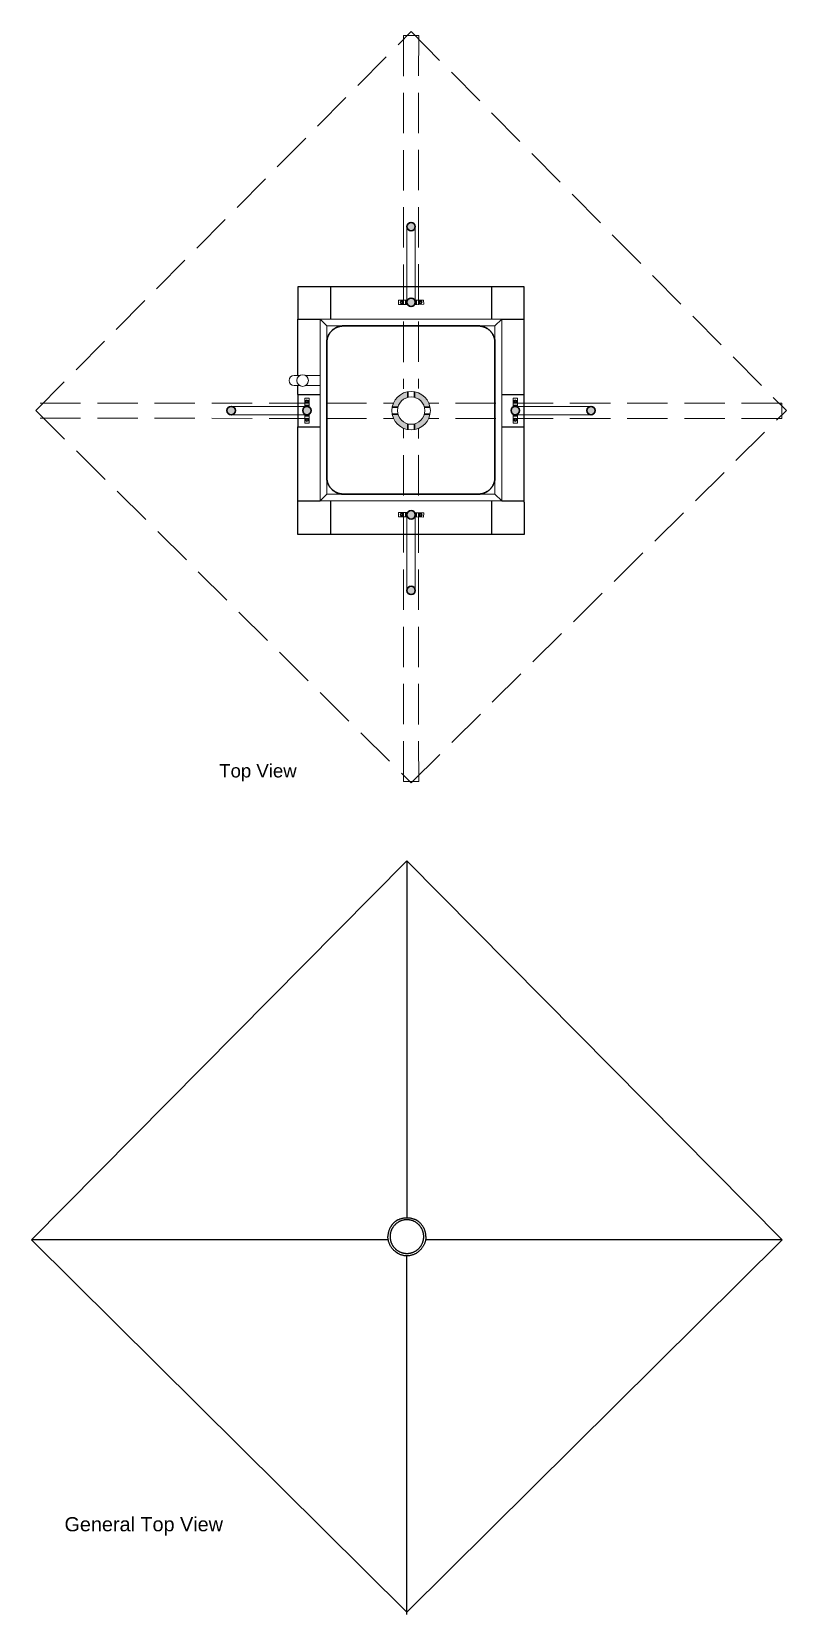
# Model space of a CAD drawing. Header units: millimetres. Extents: x 3.1 to 23.9, y 2.6 to 13.
# Drawn here: x 3.12 to 7.61, y 3.55 to 12.96 of the extents above; entities that cross this region are included whole.
import ezdxf

# ---------------------------------------------------------------- set-up
doc = ezdxf.new("R2010")
doc.units = ezdxf.units.MM
doc.linetypes.add('ACAD_ISO02W100', pattern=[15, 12, -3])
doc.linetypes.add('Hidden', pattern=[4, 2, -2])
doc.layers.get('0').update_dxf_attribs({"lineweight": 20})
for name, color, linetype, lineweight in [('0.2', 6, 'Continuous', 15), ('0.3', 4, 'Continuous', 20), ('0.6', 1, 'Continuous', 30)]:
    doc.layers.add(name, color=color, linetype=linetype, lineweight=lineweight)
doc.layers.add('Make2D$Hidden$Curves', color=3, linetype='Hidden')

msp = doc.modelspace()

# ---------------------------------------------------------------- hatches: boundary and pattern name
at = {"layer": '0.6'}
h = msp.add_hatch(color=256, dxfattribs=at)
h.dxf.hatch_style = 1
h.paths.add_polyline_path([(5.4026, 11.7987), (5.4026, 11.8, 0.98696), (5.3526, 11.7994, 0.986977)])
h.paths.add_polyline_path([(5.4026, 11.3497, 1), (5.3526, 11.3497, 1)])
h = msp.add_hatch(color=256, dxfattribs=at)
h.dxf.hatch_style = 1
h.paths.add_polyline_path([(4.7835, 10.7057), (4.7335, 10.7057, -1)])
h.paths.add_polyline_path([(4.7335, 10.7057), (4.7835, 10.7057, -1)])
h.paths.add_polyline_path([(4.3335, 10.7057), (4.2835, 10.7057, -1)])
h.paths.add_polyline_path([(4.2835, 10.7057), (4.3335, 10.7057, -1)])
h = msp.add_hatch(color=256, dxfattribs=at)
h.dxf.hatch_style = 1
h.paths.add_polyline_path([(5.3578, 10.8183, 0.084423), (5.3216, 10.8054), (5.3195, 10.8041, 0.21922), (5.2651, 10.7254), (5.2991, 10.7254, -0.275691), (5.3578, 10.7843)])
h.paths.add_polyline_path([(5.3978, 10.8183), (5.3978, 10.7843, -0.275691), (5.4564, 10.7254), (5.4904, 10.7254, 0.315371)])
h.paths.add_polyline_path([(5.4903, 10.6854), (5.4562, 10.6854, -0.273624), (5.3978, 10.6272), (5.3978, 10.5931, 0.313898)])
h.paths.add_polyline_path([(5.2993, 10.6854), (5.2652, 10.6854, 0.194312), (5.3109, 10.6129), (5.3308, 10.6014, 0.061764), (5.3578, 10.5931), (5.3578, 10.6272, -0.273624)])
h = msp.add_hatch(color=256, dxfattribs=at)
h.dxf.hatch_style = 1
h.paths.add_polyline_path([(5.972, 10.7057), (6.022, 10.7057, 1)])
h.paths.add_polyline_path([(6.022, 10.7057), (5.972, 10.7057, 1)])
h.paths.add_polyline_path([(6.422, 10.7057), (6.472, 10.7057, 1)])
h.paths.add_polyline_path([(6.472, 10.7057), (6.422, 10.7057, 1)])
h = msp.add_hatch(color=256, dxfattribs=at)
h.dxf.hatch_style = 1
h.paths.add_polyline_path([(5.4026, 9.6362), (5.4026, 9.6375, 0.986977), (5.3526, 9.6368, 0.98696)])
h.paths.add_polyline_path([(5.3526, 10.0864, 1), (5.4026, 10.0864, 1)])

# ---------------------------------------------------------------- linework, layer by layer
at = {"extrusion": (1, 0, 0)}
msp.add_lwpolyline([(10.7304, 1.2747), (10.7304, 1.3547)], dxfattribs=at)
at = {"extrusion": (0.999967, 0.000114202, 0.008117)}
msp.add_lwpolyline([(10.5966, 1.8572), (10.5962, 1.8257)], dxfattribs=at)
at = {"layer": '0.2', "linetype": 'ACAD_ISO02W100', "ltscale": 0.02}
for p, q in [((3.1472, 10.7057, 1.1783), (5.3778, 12.9585, 1.1783)), ((5.3328, 12.9347, 1.1783), (5.3327, 10.8356, 1.1783)), ((5.3778, 12.9585, 1.1783), (7.6083, 10.7057, 1.1783)), ((5.4228, 12.9354, 1.1783), (5.4227, 10.8364, 1.1783)), ((3.1732, 10.75, 1.1783), (5.2722, 10.7499, 1.1783)), ((7.5823, 10.7499, 1.1783), (5.4833, 10.7499, 1.1783)), ((3.1472, 10.7057, 1.1783), (5.3778, 8.4933, 1.1783)), ((3.1732, 10.66, 1.1783), (5.2722, 10.6599, 1.1783)), ((5.3778, 8.4933, 1.1783), (7.6083, 10.7057, 1.1783)), ((7.5823, 10.6599, 1.1783), (5.4833, 10.6599, 1.1783)), ((5.3328, 8.5015, 1.1783), (5.3327, 10.6006, 1.1783)), ((5.4228, 8.5008, 1.1783), (5.4227, 10.5998, 1.1783))]:
    msp.add_line(p, q, dxfattribs=at)
at = {"layer": '0.2'}
for p, q in [((5.3328, 12.9347, 1.1783), (5.4228, 12.9354, 1.1783)), ((5.3025, 11.3616, 1.1783), (5.3425, 11.362, 1.1783)), ((5.3025, 11.3616, 1.1783), (5.3027, 11.3366, 1.1783)), ((5.3027, 11.3366, 1.1783), (5.3427, 11.337, 1.1783)), ((5.3125, 11.3492, 1.1783), (5.3175, 11.3579, 1.1783)), ((5.3176, 11.3406, 1.1783), (5.3125, 11.3492, 1.1783)), ((5.3175, 11.3579, 1.1783), (5.3275, 11.358, 1.1783)), ((5.3276, 11.3407, 1.1783), (5.3176, 11.3406, 1.1783)), ((5.3275, 11.358, 1.1783), (5.3325, 11.3494, 1.1783)), ((5.3325, 11.3494, 1.1783), (5.3276, 11.3407, 1.1783)), ((5.35, 11.362, 1.1783), (5.3425, 11.362, 1.1783)), ((5.3502, 11.337, 1.1783), (5.3427, 11.337, 1.1783)), ((5.3501, 11.3582, 1.1783), (5.3451, 11.3581, 1.1783)), ((5.3451, 11.3581, 1.1783), (5.3452, 11.3495, 1.1783)), ((5.3451, 11.3545, 1.1783), (5.3531, 11.3545, 1.1783)), ((5.3502, 11.3495, 1.1783), (5.3452, 11.3495, 1.1783)), ((5.3452, 11.3495, 1.1783), (5.3453, 11.3408, 1.1783)), ((5.3531, 11.3445, 1.1783), (5.3452, 11.3445, 1.1783)), ((5.3502, 11.3409, 1.1783), (5.3453, 11.3408, 1.1783)), ((5.35, 11.362, 1.1783), (5.3502, 11.337, 1.1783)), ((5.35, 11.362, 1.1783), (5.3525, 11.362, 1.1783)), ((5.3527, 11.337, 1.1783), (5.3502, 11.337, 1.1783)), ((5.3525, 11.362, 1.1783), (5.3527, 11.337, 1.1783)), ((5.41, 11.355, 1.1783), (5.4021, 11.3549, 1.1783)), ((5.4021, 11.3449, 1.1783), (5.4101, 11.345, 1.1783)), ((5.405, 11.3625, 1.1783), (5.4025, 11.3624, 1.1783)), ((5.4025, 11.3624, 1.1783), (5.4027, 11.3374, 1.1783)), ((5.4027, 11.3374, 1.1783), (5.4052, 11.3375, 1.1783)), ((5.405, 11.3625, 1.1783), (5.4052, 11.3375, 1.1783)), ((5.405, 11.3625, 1.1783), (5.4125, 11.3625, 1.1783)), ((5.405, 11.3586, 1.1783), (5.4099, 11.3587, 1.1783)), ((5.405, 11.35, 1.1783), (5.41, 11.35, 1.1783)), ((5.4051, 11.3413, 1.1783), (5.4101, 11.3413, 1.1783)), ((5.4052, 11.3375, 1.1783), (5.4127, 11.3375, 1.1783)), ((5.4099, 11.3587, 1.1783), (5.41, 11.35, 1.1783)), ((5.41, 11.35, 1.1783), (5.4101, 11.3413, 1.1783)), ((5.4525, 11.3629, 1.1783), (5.4125, 11.3625, 1.1783)), ((5.4527, 11.3379, 1.1783), (5.4127, 11.3375, 1.1783)), ((5.4276, 11.3588, 1.1783), (5.4227, 11.3501, 1.1783)), ((5.4227, 11.3501, 1.1783), (5.4277, 11.3415, 1.1783)), ((5.4376, 11.3589, 1.1783), (5.4276, 11.3588, 1.1783)), ((5.4277, 11.3415, 1.1783), (5.4377, 11.3416, 1.1783)), ((5.4427, 11.3503, 1.1783), (5.4376, 11.3589, 1.1783)), ((5.4377, 11.3416, 1.1783), (5.4427, 11.3503, 1.1783)), ((5.4525, 11.3629, 1.1783), (5.4527, 11.3379, 1.1783)), ((4.746, 10.7807, 1.1783), (4.746, 10.7407, 1.1783)), ((4.746, 10.7807, 1.1783), (4.771, 10.7807, 1.1783)), ((4.746, 10.7332, 1.1783), (4.746, 10.7407, 1.1783)), ((4.746, 10.7332, 1.1783), (4.771, 10.7332, 1.1783)), ((4.746, 10.7332, 1.1783), (4.746, 10.7307, 1.1783)), ((4.746, 10.7307, 1.1783), (4.771, 10.7307, 1.1783)), ((4.7585, 10.7708, 1.1783), (4.7498, 10.7658, 1.1783)), ((4.7498, 10.7658, 1.1783), (4.7498, 10.7558, 1.1783)), ((4.7498, 10.7558, 1.1783), (4.7585, 10.7508, 1.1783)), ((4.7498, 10.7332, 1.1783), (4.7498, 10.7381, 1.1783)), ((4.7498, 10.7381, 1.1783), (4.7585, 10.7381, 1.1783)), ((4.7535, 10.7381, 1.1783), (4.7535, 10.7302, 1.1783)), ((4.7671, 10.7658, 1.1783), (4.7585, 10.7708, 1.1783)), ((4.7585, 10.7508, 1.1783), (4.7671, 10.7558, 1.1783)), ((4.7585, 10.7332, 1.1783), (4.7585, 10.7381, 1.1783)), ((4.7585, 10.7381, 1.1783), (4.7671, 10.7381, 1.1783)), ((4.7635, 10.7302, 1.1783), (4.7635, 10.7381, 1.1783)), ((4.7671, 10.7558, 1.1783), (4.7671, 10.7658, 1.1783)), ((4.7671, 10.7332, 1.1783), (4.7671, 10.7381, 1.1783)), ((4.771, 10.7807, 1.1783), (4.771, 10.7407, 1.1783)), ((4.771, 10.7332, 1.1783), (4.771, 10.7407, 1.1783)), ((4.771, 10.7307, 1.1783), (4.771, 10.7332, 1.1783)), ((5.9845, 10.7807, 1.1783), (5.9845, 10.7407, 1.1783)), ((6.0095, 10.7807, 1.1783), (5.9845, 10.7807, 1.1783)), ((5.9845, 10.7332, 1.1783), (5.9845, 10.7407, 1.1783)), ((6.0095, 10.7332, 1.1783), (5.9845, 10.7332, 1.1783)), ((5.9845, 10.7307, 1.1783), (5.9845, 10.7332, 1.1783)), ((6.0095, 10.7307, 1.1783), (5.9845, 10.7307, 1.1783)), ((5.9884, 10.7658, 1.1783), (5.997, 10.7708, 1.1783)), ((5.9884, 10.7558, 1.1783), (5.9884, 10.7658, 1.1783)), ((5.997, 10.7508, 1.1783), (5.9884, 10.7558, 1.1783)), ((5.9884, 10.7332, 1.1783), (5.9884, 10.7381, 1.1783)), ((5.997, 10.7381, 1.1783), (5.9884, 10.7381, 1.1783)), ((5.992, 10.7302, 1.1783), (5.992, 10.7381, 1.1783)), ((5.997, 10.7708, 1.1783), (6.0057, 10.7658, 1.1783)), ((6.0057, 10.7558, 1.1783), (5.997, 10.7508, 1.1783)), ((5.997, 10.7332, 1.1783), (5.997, 10.7381, 1.1783)), ((6.0057, 10.7381, 1.1783), (5.997, 10.7381, 1.1783)), ((6.002, 10.7381, 1.1783), (6.002, 10.7302, 1.1783)), ((6.0057, 10.7658, 1.1783), (6.0057, 10.7558, 1.1783)), ((6.0057, 10.7332, 1.1783), (6.0057, 10.7381, 1.1783)), ((6.0095, 10.7807, 1.1783), (6.0095, 10.7407, 1.1783)), ((6.0095, 10.7332, 1.1783), (6.0095, 10.7407, 1.1783)), ((6.0095, 10.7332, 1.1783), (6.0095, 10.7307, 1.1783)), ((7.5823, 10.7499, 1.1783), (7.5823, 10.6599, 1.1783)), ((4.746, 10.6782, 1.1783), (4.746, 10.6807, 1.1783)), ((4.746, 10.6807, 1.1783), (4.771, 10.6807, 1.1783)), ((4.746, 10.6782, 1.1783), (4.771, 10.6782, 1.1783)), ((4.746, 10.6782, 1.1783), (4.746, 10.6707, 1.1783)), ((4.746, 10.6307, 1.1783), (4.746, 10.6707, 1.1783)), ((4.7498, 10.6783, 1.1783), (4.7498, 10.6733, 1.1783)), ((4.7498, 10.6733, 1.1783), (4.7585, 10.6733, 1.1783)), ((4.7498, 10.6557, 1.1783), (4.7585, 10.6607, 1.1783)), ((4.7498, 10.6457, 1.1783), (4.7498, 10.6557, 1.1783)), ((4.7585, 10.6407, 1.1783), (4.7498, 10.6457, 1.1783)), ((4.7535, 10.6733, 1.1783), (4.7535, 10.6812, 1.1783)), ((4.7585, 10.6783, 1.1783), (4.7585, 10.6733, 1.1783)), ((4.7585, 10.6733, 1.1783), (4.7671, 10.6733, 1.1783)), ((4.7585, 10.6607, 1.1783), (4.7671, 10.6557, 1.1783)), ((4.7671, 10.6457, 1.1783), (4.7585, 10.6407, 1.1783)), ((4.7635, 10.6812, 1.1783), (4.7635, 10.6733, 1.1783)), ((4.7671, 10.6783, 1.1783), (4.7671, 10.6733, 1.1783)), ((4.7671, 10.6557, 1.1783), (4.7671, 10.6457, 1.1783)), ((4.771, 10.6807, 1.1783), (4.771, 10.6782, 1.1783)), ((4.771, 10.6782, 1.1783), (4.771, 10.6707, 1.1783)), ((4.771, 10.6307, 1.1783), (4.771, 10.6707, 1.1783)), ((5.9845, 10.6807, 1.1783), (5.9845, 10.6782, 1.1783)), ((6.0095, 10.6807, 1.1783), (5.9845, 10.6807, 1.1783)), ((6.0095, 10.6782, 1.1783), (5.9845, 10.6782, 1.1783)), ((5.9845, 10.6782, 1.1783), (5.9845, 10.6707, 1.1783)), ((5.9845, 10.6307, 1.1783), (5.9845, 10.6707, 1.1783)), ((5.9884, 10.6783, 1.1783), (5.9884, 10.6733, 1.1783)), ((5.997, 10.6733, 1.1783), (5.9884, 10.6733, 1.1783)), ((5.997, 10.6607, 1.1783), (5.9884, 10.6557, 1.1783)), ((5.9884, 10.6557, 1.1783), (5.9884, 10.6457, 1.1783)), ((5.9884, 10.6457, 1.1783), (5.997, 10.6407, 1.1783)), ((5.992, 10.6812, 1.1783), (5.992, 10.6733, 1.1783)), ((5.997, 10.6783, 1.1783), (5.997, 10.6733, 1.1783)), ((6.0057, 10.6733, 1.1783), (5.997, 10.6733, 1.1783)), ((6.0057, 10.6557, 1.1783), (5.997, 10.6607, 1.1783)), ((5.997, 10.6407, 1.1783), (6.0057, 10.6457, 1.1783)), ((6.002, 10.6733, 1.1783), (6.002, 10.6812, 1.1783)), ((6.0057, 10.6783, 1.1783), (6.0057, 10.6733, 1.1783)), ((6.0057, 10.6457, 1.1783), (6.0057, 10.6557, 1.1783)), ((6.0095, 10.6782, 1.1783), (6.0095, 10.6807, 1.1783)), ((6.0095, 10.6782, 1.1783), (6.0095, 10.6707, 1.1783)), ((6.0095, 10.6307, 1.1783), (6.0095, 10.6707, 1.1783)), ((4.746, 10.6307, 1.1783), (4.771, 10.6307, 1.1783)), ((6.0095, 10.6307, 1.1783), (5.9845, 10.6307, 1.1783)), ((5.3025, 10.0746, 1.1783), (5.3027, 10.0996, 1.1783)), ((5.3025, 10.0746, 1.1783), (5.3425, 10.0742, 1.1783)), ((5.3027, 10.0996, 1.1783), (5.3427, 10.0992, 1.1783)), ((5.3176, 10.0956, 1.1783), (5.3125, 10.087, 1.1783)), ((5.3125, 10.087, 1.1783), (5.3175, 10.0783, 1.1783)), ((5.3175, 10.0783, 1.1783), (5.3275, 10.0782, 1.1783)), ((5.3276, 10.0955, 1.1783), (5.3176, 10.0956, 1.1783)), ((5.3275, 10.0782, 1.1783), (5.3325, 10.0868, 1.1783)), ((5.3325, 10.0868, 1.1783), (5.3276, 10.0955, 1.1783)), ((5.35, 10.0742, 1.1783), (5.3425, 10.0742, 1.1783)), ((5.3502, 10.0992, 1.1783), (5.3427, 10.0992, 1.1783)), ((5.3451, 10.0781, 1.1783), (5.3452, 10.0867, 1.1783)), ((5.3451, 10.0817, 1.1783), (5.3531, 10.0816, 1.1783)), ((5.3501, 10.078, 1.1783), (5.3451, 10.0781, 1.1783)), ((5.3452, 10.0867, 1.1783), (5.3453, 10.0954, 1.1783)), ((5.3531, 10.0917, 1.1783), (5.3452, 10.0917, 1.1783)), ((5.3502, 10.0867, 1.1783), (5.3452, 10.0867, 1.1783)), ((5.3502, 10.0953, 1.1783), (5.3453, 10.0954, 1.1783)), ((5.35, 10.0742, 1.1783), (5.3502, 10.0992, 1.1783)), ((5.35, 10.0742, 1.1783), (5.3525, 10.0742, 1.1783)), ((5.3527, 10.0992, 1.1783), (5.3502, 10.0992, 1.1783)), ((5.3525, 10.0742, 1.1783), (5.3527, 10.0992, 1.1783)), ((5.4021, 10.0913, 1.1783), (5.4101, 10.0912, 1.1783)), ((5.41, 10.0812, 1.1783), (5.4021, 10.0812, 1.1783)), ((5.4025, 10.0737, 1.1783), (5.4027, 10.0987, 1.1783)), ((5.405, 10.0737, 1.1783), (5.4025, 10.0737, 1.1783)), ((5.4027, 10.0987, 1.1783), (5.4052, 10.0987, 1.1783)), ((5.405, 10.0737, 1.1783), (5.4052, 10.0987, 1.1783)), ((5.405, 10.0862, 1.1783), (5.41, 10.0862, 1.1783)), ((5.405, 10.0776, 1.1783), (5.4099, 10.0775, 1.1783)), ((5.405, 10.0737, 1.1783), (5.4125, 10.0737, 1.1783)), ((5.4051, 10.0949, 1.1783), (5.4101, 10.0948, 1.1783)), ((5.4052, 10.0987, 1.1783), (5.4127, 10.0987, 1.1783)), ((5.4099, 10.0775, 1.1783), (5.41, 10.0862, 1.1783)), ((5.41, 10.0862, 1.1783), (5.4101, 10.0948, 1.1783)), ((5.4525, 10.0733, 1.1783), (5.4125, 10.0737, 1.1783)), ((5.4527, 10.0983, 1.1783), (5.4127, 10.0987, 1.1783)), ((5.4227, 10.0861, 1.1783), (5.4277, 10.0947, 1.1783)), ((5.4276, 10.0774, 1.1783), (5.4227, 10.0861, 1.1783)), ((5.4376, 10.0773, 1.1783), (5.4276, 10.0774, 1.1783)), ((5.4277, 10.0947, 1.1783), (5.4377, 10.0946, 1.1783)), ((5.4427, 10.0859, 1.1783), (5.4376, 10.0773, 1.1783)), ((5.4377, 10.0946, 1.1783), (5.4427, 10.0859, 1.1783)), ((5.4525, 10.0733, 1.1783), (5.4527, 10.0983, 1.1783)), ((5.3328, 8.5015, 1.1783), (5.4228, 8.5008, 1.1783))]:
    msp.add_line(p, q, dxfattribs=at)
at = {"layer": '0.2', "extrusion": (7.95454e-09, 1, -6.77715e-05)}
msp.add_lwpolyline([(-5.3201, 1.9786), (-5.32, 2.0003)], dxfattribs=at)
at = {"layer": '0.2', "extrusion": (0.19123, -0.31795, 0.928622)}
msp.add_lwpolyline([(10.0262, 6.6289), (10.0262, 6.6289), (10.0262, 6.6289), (10.0262, 6.6289)], close=True, dxfattribs=at)
at = {"layer": '0.2', "extrusion": (1, -2.25368e-08, -0.000114087)}
msp.add_lwpolyline([(10.6076, 1.9785), (10.6076, 1.8703)], dxfattribs=at)
at = {"layer": '0.2', "extrusion": (1, -2.25288e-08, -0.000114026)}
msp.add_lwpolyline([(10.6076, 1.9785), (10.6076, 1.8703)], dxfattribs=at)
at = {"layer": '0.2', "extrusion": (0, 0, -1)}
for centre in [(-5.3225, 11.3493, -1.1783), (-5.4327, 11.3502, -1.1783), (-4.7585, 10.7608, -1.1783), (-5.997, 10.7608, -1.1783), (-4.7585, 10.6507, -1.1783), (-5.997, 10.6507, -1.1783), (-5.3225, 10.0869, -1.1783), (-5.4327, 10.086, -1.1783)]:
    msp.add_circle(centre, 0.00501, dxfattribs=at)
at = {"layer": '0.3'}
for p, q in [((5.3526, 11.3495, 1.1783), (5.3526, 11.7995, 1.1783)), ((5.4026, 11.3499, 1.1783), (5.4026, 11.8, 1.1783)), ((4.8767, 11.209, 0.3783), (4.8365, 11.2494, 1.1783)), ((4.8767, 11.115, 0.3783), (4.8767, 11.209, 0.3783)), ((4.9675, 11.209, 0.3783), (4.8767, 11.209, 0.3783)), ((5.7855, 11.209, 0.3783), (5.8764, 11.209, 0.3783)), ((5.8764, 11.209, 0.3783), (5.9165, 11.2494, 1.1783)), ((5.8764, 11.115, 0.3783), (5.8764, 11.209, 0.3783)), ((4.6827, 10.9147, 1.1783), (4.6862, 10.9147, 1.1783)), ((4.6862, 10.9147, 1.1783), (4.7039, 10.9147, 1.1783)), ((4.7039, 10.9147, 1.1783), (4.7157, 10.9147, 1.1783)), ((4.7502, 10.9147, 1.1783), (4.8365, 10.9147, 1.1783)), ((4.6862, 10.8547, 1.1783), (4.6825, 10.8547, 1.1783)), ((4.7039, 10.8547, 1.1783), (4.6862, 10.8547, 1.1783)), ((4.7157, 10.8547, 1.1783), (4.7039, 10.8547, 1.1783)), ((4.8365, 10.8547, 1.1783), (4.7502, 10.8547, 1.1783)), ((4.7585, 10.7307, 1.1783), (4.3085, 10.7307, 1.1783)), ((5.997, 10.7307, 1.1783), (6.447, 10.7307, 1.1783)), ((4.7585, 10.6807, 1.1783), (4.3085, 10.6807, 1.1783)), ((5.997, 10.6807, 1.1783), (6.447, 10.6807, 1.1783)), ((4.8767, 10.3038, 0.3783), (4.8767, 10.2098, 0.3783)), ((5.8764, 10.3038, 0.3783), (5.8764, 10.2098, 0.3783)), ((4.8767, 10.2098, 0.3783), (4.8365, 10.1694, 1.1783)), ((4.8365, 10.1694, 1.1783), (5.9165, 10.1694, 1.1783)), ((4.9675, 10.2098, 0.3783), (4.8767, 10.2098, 0.3783)), ((5.7855, 10.2098, 0.3783), (5.8764, 10.2098, 0.3783)), ((5.8764, 10.2098, 0.3783), (5.9165, 10.1694, 1.1783)), ((5.3526, 10.0867, 1.1783), (5.3526, 9.6367, 1.1783)), ((5.4026, 10.0862, 1.1783), (5.4026, 9.6362, 1.1783))]:
    msp.add_line(p, q, dxfattribs=at)
at = {"layer": '0.3', "lineweight": -3}
for p, q in [((3.1224, 5.7761, 1.1783), (5.3529, 8.0289, 1.1783)), ((5.3529, 8.0289, 1.1783), (7.5834, 5.7761, 1.1783)), ((5.3529, 8.0289, 1.1783), (5.3529, 5.9082, 1.1783)), ((3.1224, 5.7761, 1.1783), (5.3529, 3.5637, 1.1783)), ((5.242, 5.7761, 1.1783), (3.1224, 5.7761, 1.1783)), ((5.255, 5.7761, 1.1783), (5.255, 5.7761, 1.1783)), ((5.3529, 3.5637, 1.1783), (7.5834, 5.7761, 1.1783)), ((5.451, 5.7761, 1.1783), (5.4508, 5.7761, 1.1783)), ((7.5834, 5.7761, 1.1783), (5.4639, 5.7761, 1.1783)), ((5.3512, 5.683, 1.1783), (5.3512, 3.5504, 1.1783))]:
    msp.add_line(p, q, dxfattribs=at)
at = {"layer": '0.3'}
for points in [[(5.9165, 11.2494), (4.8365, 11.2494)], [(4.8365, 11.2494), (4.8365, 10.1694)], [(5.9165, 10.1694), (5.9165, 11.2494)]]:
    msp.add_lwpolyline(points, dxfattribs=at)
at = {"layer": '0.3', "lineweight": -3}
for points in [[(5.3017, 5.8966), (5.2999, 5.8957), (5.2982, 5.8947), (5.2965, 5.8937), (5.2947, 5.8927), (5.2931, 5.8917), (5.2914, 5.8906), (5.2897, 5.8895), (5.2881, 5.8884), (5.2864, 5.8872), (5.2848, 5.886), (5.2832, 5.8848), (5.2817, 5.8835), (5.2801, 5.8822), (5.2786, 5.8809), (5.2771, 5.8796), (5.2756, 5.8782), (5.2741, 5.8768), (5.2727, 5.8754), (5.2713, 5.874), (5.2699, 5.8725), (5.2686, 5.871), (5.2672, 5.8695), (5.2659, 5.8679), (5.2647, 5.8664), (5.2634, 5.8648), (5.2622, 5.8632), (5.261, 5.8616), (5.2599, 5.8599), (5.2588, 5.8583), (5.2577, 5.8566), (5.2566, 5.8549), (5.2556, 5.8532), (5.2546, 5.8515), (5.2536, 5.8498), (5.2518, 5.8463), (5.2501, 5.8427), (5.2486, 5.8391), (5.2472, 5.8355), (5.2459, 5.8319), (5.2447, 5.8283), (5.2437, 5.8247), (5.2428, 5.821), (5.2421, 5.8174), (5.2414, 5.8138), (5.2409, 5.8102), (5.2405, 5.8066), (5.2402, 5.8031), (5.2401, 5.7996), (5.24, 5.7961)], [(5.3016, 5.8967), (5.3048, 5.8981), (5.3081, 5.8995), (5.3113, 5.9008), (5.3146, 5.902), (5.318, 5.903), (5.3213, 5.904), (5.3247, 5.9049), (5.3281, 5.9057), (5.3315, 5.9063), (5.335, 5.9069), (5.3384, 5.9074), (5.3419, 5.9077), (5.3454, 5.908), (5.3488, 5.9082), (5.3523, 5.9082), (5.3558, 5.9082), (5.3593, 5.9081), (5.3627, 5.9078), (5.3662, 5.9075), (5.3697, 5.9071), (5.3731, 5.9065), (5.3765, 5.9059), (5.3799, 5.9051), (5.3833, 5.9043), (5.3867, 5.9034), (5.39, 5.9023), (5.3933, 5.9012), (5.3966, 5.9), (5.3999, 5.8986), (5.4031, 5.8972), (5.4063, 5.8956), (5.4094, 5.894)], [(5.4532, 5.8465), (5.4513, 5.8501), (5.4493, 5.8536), (5.4472, 5.857), (5.4449, 5.8604), (5.4426, 5.8637), (5.4401, 5.8669), (5.4375, 5.87), (5.4348, 5.8731), (5.432, 5.876), (5.4291, 5.8789), (5.4261, 5.8817), (5.423, 5.8843), (5.4214, 5.8856), (5.4198, 5.8869), (5.4181, 5.8881), (5.4165, 5.8893), (5.4148, 5.8905), (5.4131, 5.8916), (5.4114, 5.8928), (5.4096, 5.8939)], [(5.4659, 5.7959), (5.4658, 5.799), (5.4657, 5.8022), (5.4655, 5.8053), (5.4652, 5.8085), (5.4648, 5.8117), (5.4643, 5.8149), (5.4637, 5.8182), (5.463, 5.8214), (5.4622, 5.8247), (5.4613, 5.8279), (5.4602, 5.8312), (5.4591, 5.8344), (5.4579, 5.8377), (5.4566, 5.8409), (5.4551, 5.844), (5.4536, 5.8472)], [(5.2965, 5.6981), (5.287, 5.7042), (5.2841, 5.7065), (5.2813, 5.7089), (5.2785, 5.7113), (5.2758, 5.7138), (5.2732, 5.7164), (5.2707, 5.7191), (5.2683, 5.7219), (5.266, 5.7247), (5.2637, 5.7276), (5.2616, 5.7305), (5.2595, 5.7336), (5.2576, 5.7366), (5.2557, 5.7398), (5.2539, 5.743), (5.2522, 5.7462), (5.2506, 5.7495), (5.2492, 5.7529), (5.2478, 5.7563), (5.2465, 5.7597), (5.2453, 5.7632), (5.2443, 5.7667), (5.2433, 5.7702), (5.2425, 5.7738), (5.2417, 5.7774), (5.2411, 5.781), (5.2406, 5.7847), (5.2402, 5.7884), (5.24, 5.7921), (5.2398, 5.7958)], [(5.4661, 5.7958), (5.466, 5.7921), (5.4657, 5.7884), (5.4653, 5.7847), (5.4648, 5.781), (5.4642, 5.7774), (5.4634, 5.7738), (5.4626, 5.7702), (5.4616, 5.7667), (5.4606, 5.7632), (5.4594, 5.7597), (5.4581, 5.7562), (5.4567, 5.7529), (5.4552, 5.7495), (5.4537, 5.7462), (5.452, 5.743), (5.4502, 5.7398), (5.4483, 5.7366), (5.4464, 5.7336), (5.4443, 5.7305), (5.4421, 5.7276), (5.4399, 5.7247), (5.4375, 5.7219), (5.4351, 5.7191), (5.4326, 5.7165), (5.43, 5.7139), (5.4273, 5.7113), (5.4246, 5.7089), (5.4217, 5.7065), (5.4188, 5.7043), (5.4158, 5.7021), (5.4128, 5.7), (5.4096, 5.698)], [(5.2965, 5.6981), (5.2975, 5.6975), (5.2992, 5.6966), (5.301, 5.6957), (5.3027, 5.6948), (5.3063, 5.6931), (5.3098, 5.6915), (5.3134, 5.6901), (5.3171, 5.6888), (5.3207, 5.6877), (5.3243, 5.6867), (5.328, 5.6858), (5.3316, 5.685), (5.3352, 5.6844), (5.3388, 5.6839), (5.3424, 5.6835), (5.346, 5.6832), (5.3495, 5.683), (5.3529, 5.683), (5.3564, 5.683), (5.3599, 5.6832), (5.3634, 5.6835), (5.3669, 5.6839), (5.3705, 5.6844), (5.3741, 5.685), (5.3777, 5.6857), (5.3813, 5.6866), (5.3849, 5.6876), (5.3885, 5.6887), (5.3921, 5.69), (5.3956, 5.6914), (5.3992, 5.6929), (5.4027, 5.6945), (5.4062, 5.6963), (5.4096, 5.6982)]]:
    msp.add_lwpolyline(points, dxfattribs=at)
msp.add_lwpolyline([(5.453, 5.7959), (5.4529, 5.7981), (5.4529, 5.8004), (5.4527, 5.8026), (5.4526, 5.8049), (5.4523, 5.8072), (5.452, 5.8095), (5.4517, 5.8118), (5.4513, 5.8141), (5.4508, 5.8164), (5.4503, 5.8188), (5.4497, 5.8211), (5.4491, 5.8234), (5.4484, 5.8258), (5.4476, 5.8281), (5.4468, 5.8304), (5.4459, 5.8327), (5.445, 5.835), (5.444, 5.8373), (5.4429, 5.8396), (5.4418, 5.8418), (5.4406, 5.8441), (5.4394, 5.8463), (5.438, 5.8485), (5.4367, 5.8506), (5.4352, 5.8528), (5.4337, 5.8549), (5.4322, 5.8569), (5.4306, 5.8589), (5.4289, 5.8609), (5.4272, 5.8629), (5.4255, 5.8648), (5.4237, 5.8666), (5.4218, 5.8684), (5.4199, 5.8702), (5.418, 5.8719), (5.416, 5.8736), (5.414, 5.8752), (5.4119, 5.8767), (5.4098, 5.8782), (5.4077, 5.8796), (5.4055, 5.881), (5.4033, 5.8823), (5.4011, 5.8836), (5.3989, 5.8847), (5.3966, 5.8859), (5.3944, 5.8869), (5.3921, 5.888), (5.3898, 5.8889), (5.3875, 5.8898), (5.3851, 5.8906), (5.3828, 5.8914), (5.3805, 5.8921), (5.3781, 5.8927), (5.3758, 5.8933), (5.3735, 5.8938), (5.3712, 5.8942), (5.3688, 5.8946), (5.3665, 5.895), (5.3642, 5.8953), (5.362, 5.8955), (5.3597, 5.8957), (5.3574, 5.8958), (5.3552, 5.8959), (5.353, 5.8959), (5.3507, 5.8959), (5.3485, 5.8958), (5.3463, 5.8957), (5.344, 5.8955), (5.3417, 5.8953), (5.3394, 5.895), (5.3371, 5.8946), (5.3348, 5.8942), (5.3324, 5.8938), (5.3301, 5.8933), (5.3278, 5.8927), (5.3255, 5.8921), (5.3231, 5.8914), (5.3208, 5.8906), (5.3185, 5.8898), (5.3162, 5.8889), (5.3139, 5.888), (5.3116, 5.8869), (5.3093, 5.8859), (5.307, 5.8847), (5.3048, 5.8836), (5.3026, 5.8823), (5.3004, 5.881), (5.2982, 5.8796), (5.2961, 5.8782), (5.294, 5.8767), (5.292, 5.8752), (5.2899, 5.8736), (5.288, 5.8719), (5.286, 5.8702), (5.2841, 5.8684), (5.2823, 5.8666), (5.2804, 5.8648), (5.2787, 5.8629), (5.277, 5.8609), (5.2753, 5.8589), (5.2737, 5.8569), (5.2722, 5.8549), (5.2707, 5.8528), (5.2693, 5.8506), (5.2679, 5.8485), (5.2666, 5.8463), (5.2653, 5.8441), (5.2641, 5.8418), (5.263, 5.8396), (5.2619, 5.8373), (5.2609, 5.835), (5.26, 5.8327), (5.2591, 5.8304), (5.2583, 5.8281), (5.2575, 5.8258), (5.2568, 5.8234), (5.2562, 5.8211), (5.2556, 5.8188), (5.2551, 5.8164), (5.2546, 5.8141), (5.2542, 5.8118), (5.2539, 5.8095), (5.2536, 5.8072), (5.2534, 5.8049), (5.2532, 5.8026), (5.2531, 5.8004), (5.253, 5.7981), (5.253, 5.7959), (5.253, 5.7937), (5.2531, 5.7915), (5.2532, 5.7892), (5.2534, 5.7869), (5.2536, 5.7846), (5.2539, 5.7823), (5.2542, 5.78), (5.2546, 5.7777), (5.2551, 5.7754), (5.2556, 5.7731), (5.2562, 5.7707), (5.2568, 5.7684), (5.2575, 5.7661), (5.2583, 5.7637), (5.2591, 5.7614), (5.26, 5.7591), (5.2609, 5.7568), (5.2619, 5.7545), (5.263, 5.7522), (5.2641, 5.75), (5.2653, 5.7478), (5.2666, 5.7455), (5.2679, 5.7434), (5.2693, 5.7412), (5.2707, 5.7391), (5.2722, 5.737), (5.2737, 5.7349), (5.2753, 5.7329), (5.277, 5.7309), (5.2787, 5.729), (5.2804, 5.7271), (5.2823, 5.7252), (5.2841, 5.7234), (5.286, 5.7216), (5.288, 5.7199), (5.2899, 5.7183), (5.292, 5.7167), (5.294, 5.7151), (5.2961, 5.7136), (5.2982, 5.7122), (5.3004, 5.7108), (5.3026, 5.7095), (5.3048, 5.7083), (5.307, 5.7071), (5.3093, 5.706), (5.3116, 5.7049), (5.3139, 5.7039), (5.3162, 5.7029), (5.3185, 5.7021), (5.3208, 5.7012), (5.3231, 5.7005), (5.3255, 5.6998), (5.3278, 5.6991), (5.3301, 5.6986), (5.3324, 5.698), (5.3348, 5.6976), (5.3371, 5.6972), (5.3394, 5.6968), (5.3417, 5.6966), (5.344, 5.6963), (5.3463, 5.6961), (5.3485, 5.696), (5.3507, 5.6959), (5.353, 5.6959), (5.3552, 5.6959), (5.3574, 5.696), (5.3597, 5.6961), (5.362, 5.6963), (5.3642, 5.6966), (5.3665, 5.6968), (5.3688, 5.6972), (5.3712, 5.6976), (5.3735, 5.698), (5.3758, 5.6986), (5.3781, 5.6991), (5.3805, 5.6998), (5.3828, 5.7005), (5.3851, 5.7012), (5.3875, 5.7021), (5.3898, 5.7029), (5.3921, 5.7039), (5.3944, 5.7049), (5.3966, 5.706), (5.3989, 5.7071), (5.4011, 5.7083), (5.4033, 5.7095), (5.4055, 5.7108), (5.4077, 5.7122), (5.4098, 5.7136), (5.4119, 5.7151), (5.414, 5.7167), (5.416, 5.7183), (5.418, 5.7199), (5.4199, 5.7216), (5.4218, 5.7234), (5.4237, 5.7252), (5.4255, 5.7271), (5.4272, 5.729), (5.4289, 5.7309), (5.4306, 5.7329), (5.4322, 5.7349), (5.4337, 5.737), (5.4352, 5.7391), (5.4367, 5.7412), (5.438, 5.7434), (5.4394, 5.7455), (5.4406, 5.7478), (5.4418, 5.75), (5.4429, 5.7522), (5.444, 5.7545), (5.445, 5.7568), (5.4459, 5.7591), (5.4468, 5.7614), (5.4476, 5.7637), (5.4484, 5.7661), (5.4491, 5.7684), (5.4497, 5.7707), (5.4503, 5.7731), (5.4508, 5.7754), (5.4513, 5.7777), (5.4517, 5.78), (5.452, 5.7823), (5.4523, 5.7846), (5.4526, 5.7869), (5.4527, 5.7892), (5.4529, 5.7915), (5.4529, 5.7937)], close=True, dxfattribs=at)
at = {"layer": '0.3', "extrusion": (0, 0, -1)}
msp.add_circle((-4.7329, 10.8847, -1.1783), 0.0346, dxfattribs=at)
at = {"layer": '0.3'}
for radius in [0.1144, 0.0811]:
    msp.add_circle((5.3778, 10.7057, 1.1783), radius, dxfattribs=at)
at = {"layer": '0.3', "extrusion": (0, 0, -1)}
for start, end in [(360, 90), (270.28432, 0)]:
    msp.add_arc((-4.6827, 10.8847, -1.1783), 0.03, start, end, dxfattribs=at)
at = {"layer": '0.6'}
for p, q in [((4.9765, 11.2094, 0.3783), (5.7776, 11.2094, 0.3783)), ((4.8765, 11.1094, 0.3783), (4.8765, 10.3094, 0.3783)), ((5.8765, 11.1094, 0.3783), (5.8765, 10.3094, 0.3783)), ((5.2651, 10.7254, 1.9998), (5.2991, 10.7254, 1.9998)), ((5.3578, 10.8183, 1.1783), (5.3578, 10.7843, 1.1783)), ((5.3978, 10.8183, 1.1783), (5.3978, 10.7843, 1.1783)), ((5.4564, 10.7254, 1.9998), (5.4904, 10.7254, 1.9998)), ((5.2652, 10.6854, 1.9998), (5.2993, 10.6854, 1.9998)), ((5.4562, 10.6854, 1.9998), (5.4903, 10.6854, 1.9998)), ((5.3578, 10.6272, 1.1783), (5.3578, 10.5931, 1.1783)), ((5.3978, 10.6272, 1.1783), (5.3978, 10.5931, 1.1783)), ((4.9765, 10.2094, 0.3783), (5.7776, 10.2094, 0.3783))]:
    msp.add_line(p, q, dxfattribs=at)
for points in [[(4.9765, 11.2094), (4.9743, 11.2094), (4.9721, 11.2093), (4.9698, 11.2092), (4.9675, 11.209), (4.9652, 11.2087), (4.963, 11.2085), (4.9606, 11.2081), (4.9583, 11.2077), (4.956, 11.2073), (4.9537, 11.2067), (4.9513, 11.2062), (4.949, 11.2055), (4.9467, 11.2048), (4.9443, 11.2041), (4.942, 11.2032), (4.9397, 11.2024), (4.9374, 11.2014), (4.9351, 11.2004), (4.9328, 11.1993), (4.9306, 11.1982), (4.9284, 11.197), (4.9261, 11.1958), (4.924, 11.1945), (4.9218, 11.1931), (4.9197, 11.1917), (4.9176, 11.1902), (4.9155, 11.1886), (4.9135, 11.187), (4.9115, 11.1854), (4.9096, 11.1837), (4.9077, 11.1819), (4.9058, 11.1801), (4.904, 11.1782), (4.9022, 11.1763), (4.9005, 11.1744), (4.8989, 11.1724), (4.8973, 11.1704), (4.8957, 11.1683), (4.8943, 11.1662), (4.8928, 11.1641), (4.8914, 11.1619), (4.8901, 11.1598), (4.8889, 11.1575), (4.8877, 11.1553), (4.8866, 11.1531), (4.8855, 11.1508), (4.8845, 11.1485), (4.8835, 11.1462), (4.8827, 11.1439), (4.8818, 11.1416), (4.8811, 11.1392), (4.8804, 11.1369), (4.8797, 11.1346), (4.8792, 11.1322), (4.8786, 11.1299), (4.8782, 11.1276), (4.8778, 11.1253), (4.8774, 11.123), (4.8772, 11.1207), (4.8769, 11.1184), (4.8767, 11.1161), (4.8766, 11.1138), (4.8765, 11.1116), (4.8765, 11.1094)], [(5.7765, 11.2094), (5.7787, 11.2094), (5.781, 11.2093), (5.7832, 11.2092), (5.7855, 11.209), (5.7878, 11.2087), (5.7901, 11.2085), (5.7924, 11.2081), (5.7947, 11.2077), (5.797, 11.2073), (5.7994, 11.2067), (5.8017, 11.2062), (5.804, 11.2055), (5.8064, 11.2048), (5.8087, 11.2041), (5.811, 11.2032), (5.8133, 11.2024), (5.8156, 11.2014), (5.8179, 11.2004), (5.8202, 11.1993), (5.8225, 11.1982), (5.8247, 11.197), (5.8269, 11.1958), (5.8291, 11.1945), (5.8312, 11.1931), (5.8334, 11.1917), (5.8355, 11.1902), (5.8375, 11.1886), (5.8396, 11.187), (5.8415, 11.1854), (5.8435, 11.1837), (5.8454, 11.1819), (5.8472, 11.1801), (5.849, 11.1782), (5.8508, 11.1763), (5.8525, 11.1744), (5.8542, 11.1724), (5.8558, 11.1704), (5.8573, 11.1683), (5.8588, 11.1662), (5.8602, 11.1641), (5.8616, 11.1619), (5.8629, 11.1598), (5.8642, 11.1575), (5.8653, 11.1553), (5.8665, 11.1531), (5.8675, 11.1508), (5.8686, 11.1485), (5.8695, 11.1462), (5.8704, 11.1439), (5.8712, 11.1416), (5.872, 11.1392), (5.8727, 11.1369), (5.8733, 11.1346), (5.8739, 11.1322), (5.8744, 11.1299), (5.8749, 11.1276), (5.8753, 11.1253), (5.8756, 11.123), (5.8759, 11.1207), (5.8761, 11.1184), (5.8763, 11.1161), (5.8764, 11.1138), (5.8765, 11.1116), (5.8765, 11.1094)], [(4.9765, 10.2094), (4.9743, 10.2094), (4.9721, 10.2095), (4.9698, 10.2096), (4.9675, 10.2098), (4.9652, 10.21), (4.963, 10.2103), (4.9606, 10.2107), (4.9583, 10.2111), (4.956, 10.2115), (4.9537, 10.212), (4.9513, 10.2126), (4.949, 10.2132), (4.9467, 10.2139), (4.9443, 10.2147), (4.942, 10.2155), (4.9397, 10.2164), (4.9374, 10.2173), (4.9351, 10.2184), (4.9328, 10.2194), (4.9306, 10.2206), (4.9284, 10.2217), (4.9261, 10.223), (4.924, 10.2243), (4.9218, 10.2257), (4.9197, 10.2271), (4.9176, 10.2286), (4.9155, 10.2301), (4.9135, 10.2317), (4.9115, 10.2334), (4.9096, 10.2351), (4.9077, 10.2369), (4.9058, 10.2387), (4.904, 10.2405), (4.9022, 10.2424), (4.9005, 10.2444), (4.8989, 10.2464), (4.8973, 10.2484), (4.8957, 10.2504), (4.8943, 10.2525), (4.8928, 10.2547), (4.8914, 10.2568), (4.8901, 10.259), (4.8889, 10.2612), (4.8877, 10.2635), (4.8866, 10.2657), (4.8855, 10.268), (4.8845, 10.2703), (4.8835, 10.2726), (4.8827, 10.2749), (4.8818, 10.2772), (4.8811, 10.2795), (4.8804, 10.2819), (4.8797, 10.2842), (4.8792, 10.2865), (4.8786, 10.2889), (4.8782, 10.2912), (4.8778, 10.2935), (4.8774, 10.2958), (4.8772, 10.2981), (4.8769, 10.3004), (4.8767, 10.3027), (4.8766, 10.3049), (4.8765, 10.3072), (4.8765, 10.3094)], [(5.7765, 10.2094), (5.7787, 10.2094), (5.781, 10.2095), (5.7832, 10.2096), (5.7855, 10.2098), (5.7878, 10.21), (5.7901, 10.2103), (5.7924, 10.2107), (5.7947, 10.2111), (5.797, 10.2115), (5.7994, 10.212), (5.8017, 10.2126), (5.804, 10.2132), (5.8064, 10.2139), (5.8087, 10.2147), (5.811, 10.2155), (5.8133, 10.2164), (5.8156, 10.2173), (5.8179, 10.2184), (5.8202, 10.2194), (5.8225, 10.2206), (5.8247, 10.2217), (5.8269, 10.223), (5.8291, 10.2243), (5.8312, 10.2257), (5.8334, 10.2271), (5.8355, 10.2286), (5.8375, 10.2301), (5.8396, 10.2317), (5.8415, 10.2334), (5.8435, 10.2351), (5.8454, 10.2369), (5.8472, 10.2387), (5.849, 10.2405), (5.8508, 10.2424), (5.8525, 10.2444), (5.8542, 10.2464), (5.8558, 10.2484), (5.8573, 10.2504), (5.8588, 10.2525), (5.8602, 10.2547), (5.8616, 10.2568), (5.8629, 10.259), (5.8642, 10.2612), (5.8653, 10.2635), (5.8665, 10.2657), (5.8675, 10.268), (5.8686, 10.2703), (5.8695, 10.2726), (5.8704, 10.2749), (5.8712, 10.2772), (5.872, 10.2795), (5.8727, 10.2819), (5.8733, 10.2842), (5.8739, 10.2865), (5.8744, 10.2889), (5.8749, 10.2912), (5.8753, 10.2935), (5.8756, 10.2958), (5.8759, 10.2981), (5.8761, 10.3004), (5.8763, 10.3027), (5.8764, 10.3049), (5.8765, 10.3072), (5.8765, 10.3094)]]:
    msp.add_lwpolyline(points, dxfattribs=at)
for centre in [(5.3776, 11.7994, 1.1783), (5.3776, 11.3497, 1.1783), (4.3085, 10.7057, 1.1783), (4.7585, 10.7057, 1.1783), (5.997, 10.7057, 1.1783), (6.447, 10.7057, 1.1783), (5.3776, 10.0864, 1.1783), (5.3776, 9.6368, 1.1783)]:
    msp.add_circle(centre, 0.025, dxfattribs=at)
at = {"layer": 'Make2D$Hidden$Curves', "lineweight": -3}
for p, q in [((6.0503, 11.4421, 1.1783), (4.7053, 11.4421, 1.1783)), ((4.7053, 11.4421, 1.1783), (4.7053, 11.2494, 1.1783)), ((4.898, 11.4421, 1.1783), (4.898, 11.2494, 1.1783)), ((5.8576, 11.2494, 1.1783), (5.8576, 11.4421, 1.1783)), ((6.0503, 11.2494, 1.1783), (6.0503, 11.4421, 1.1783)), ((4.7053, 11.2494, 1.1783), (4.8365, 11.2494, 1.1783)), ((4.7053, 10.9147, 1.1783), (4.7053, 11.2494, 1.1783)), ((5.9165, 11.2494, 1.1783), (6.0503, 11.2494, 1.1783)), ((5.9165, 11.2494, 1.1783), (6.0503, 11.2494, 1.1783)), ((6.0503, 10.8021, 1.1783), (6.0503, 11.2494, 1.1783)), ((4.7053, 10.8021, 1.1783), (4.7053, 10.8547, 1.1783)), ((4.7053, 10.8021, 1.1783), (4.7053, 10.6094, 1.1783)), ((4.7053, 10.8021, 1.1783), (4.8365, 10.8021, 1.1783)), ((5.9165, 10.8021, 1.1783), (6.0503, 10.8021, 1.1783)), ((6.0503, 10.6094, 1.1783), (6.0503, 10.8021, 1.1783)), ((4.7053, 10.6094, 1.1783), (4.8365, 10.6094, 1.1783)), ((4.7053, 10.162, 1.1783), (4.7053, 10.6094, 1.1783)), ((5.9165, 10.6094, 1.1783), (6.0503, 10.6094, 1.1783)), ((6.0503, 10.162, 1.1783), (6.0503, 10.6094, 1.1783)), ((4.7053, 10.1694, 1.1783), (4.8365, 10.1694, 1.1783)), ((4.7053, 9.9694, 1.1783), (4.7053, 10.162, 1.1783)), ((4.898, 10.1694, 1.1783), (4.898, 9.9694, 1.1783)), ((5.8576, 9.9694, 1.1783), (5.8576, 10.1694, 1.1783)), ((5.9165, 10.1694, 1.1783), (6.0503, 10.1694, 1.1783)), ((6.0503, 10.162, 1.1783), (6.0503, 9.9694, 1.1783)), ((6.0503, 9.9694, 1.1783), (4.7053, 9.9694, 1.1783))]:
    msp.add_line(p, q, dxfattribs=at)

# ---------------------------------------------------------------- texts
at = {"attachment_point": 1}
for s, width, gutter_width, insert, char_height in [('{\\fArial|b0|i0|c0|p34;Top View}', 0.872901, 0.3955, (4.2372, 8.6044), 0.079097), ('{\\fArial|b0|i0|c0|p34;General Top View}', 1.322888, 0.4212, (3.3177, 4.1283, 1.1783), 0.084238)]:
    msp.add_mtext_dynamic_manual_height_columns(s, width=width, gutter_width=gutter_width, heights=[0], dxfattribs=dict(at, insert=insert, char_height=char_height))

doc.saveas('drawing.dxf')
